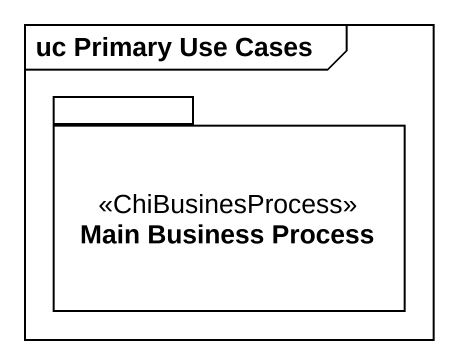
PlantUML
@startuml
mainframe uc Primary Use Cases
package "Main Business Process" as Main_Business_Process <<ChiBusinesProcess>> {
}
@enduml
